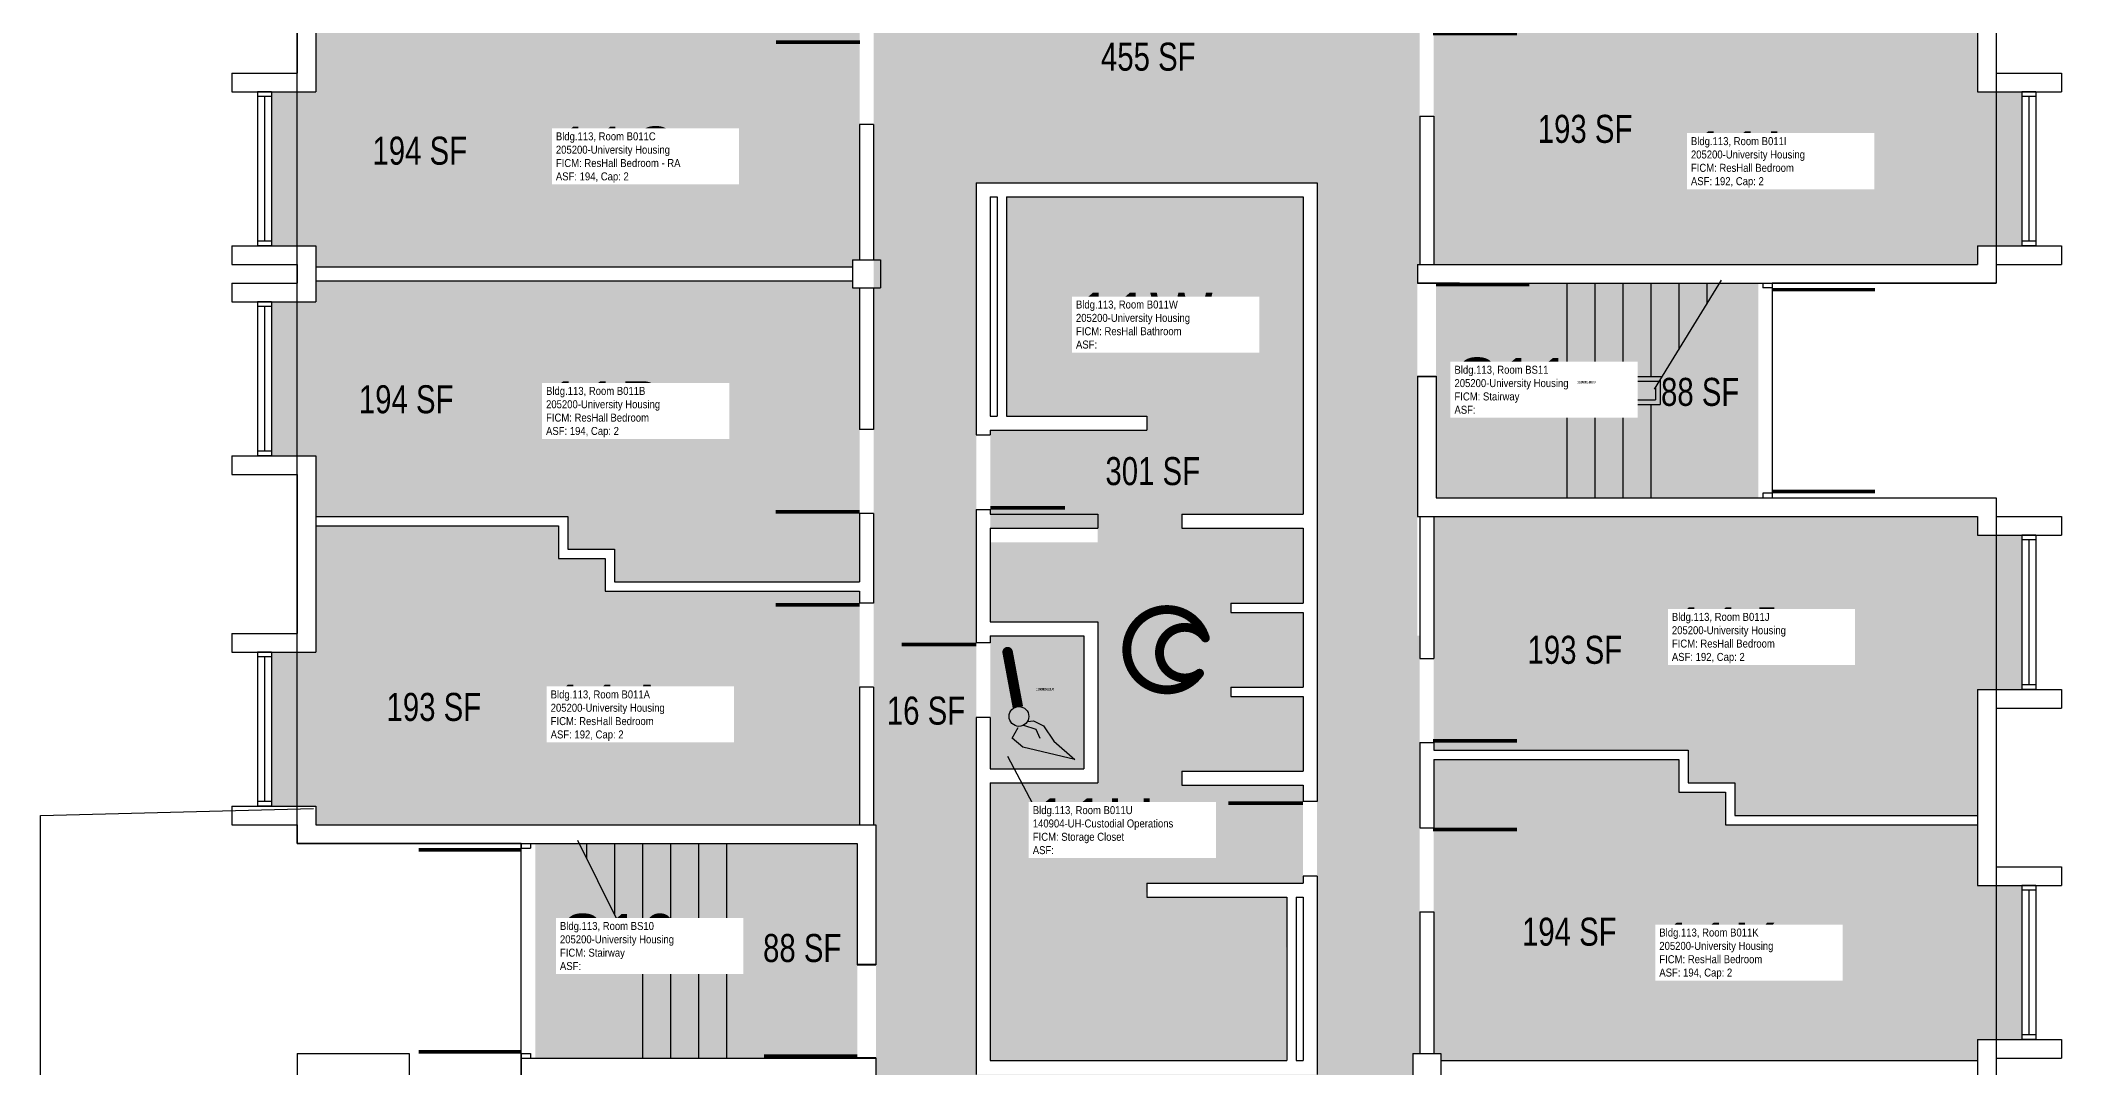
# Model space of a CAD drawing. Header units: inches. Extents: x -168 to 3268, y -1228 to 4836.
# Drawn here: x 1110 to 1976, y 3940 to 4380 of the extents above; entities that cross this region are included whole.
import ezdxf
from ezdxf.enums import TextEntityAlignment as Align

# ---------------------------------------------------------------- set-up
doc = ezdxf.new("R2010")
doc.units = ezdxf.units.IN
doc.header["$LTSCALE"] = 100
doc.header["$MEASUREMENT"] = 0
doc.layers.get('0').update_dxf_attribs({"linetype": 'CONTINUOUS'})
for name, color, linetype in [('A-DOOR', 2, 'CONTINUOUS'), ('A-FLOR', 3, 'CONTINUOUS'), ('A-GLAZ', 1, 'CONTINUOUS'), ('A-IDEN-ICON', 4, 'CONTINUOUS'), ('A-IDEN-RNUM', 7, 'CONTINUOUS'), ('A-IDEN-SNUM', 4, 'CONTINUOUS'), ('A-IDEN-VNUM', 4, 'CONTINUOUS'), ('A-SITE', 3, 'CONTINUOUS'), ('A-WALL', 5, 'CONTINUOUS'), ('AREA-TEXT', 3, 'CONTINUOUS'), ('Rooms-Category-Color', 7, 'CONTINUOUS'), ('Rooms-College-Color', 7, 'CONTINUOUS'), ('Rooms-Department-Color', 7, 'CONTINUOUS'), ('Rooms-Division-Color', 7, 'CONTINUOUS'), ('Rooms-Information', 7, 'CONTINUOUS')]:
    doc.layers.add(name, color=color, linetype=linetype)
doc.styles.add('CP_AREA', font='arial.ttf', dxfattribs={"height": 15})
doc.styles.add('CP_ROOMSNUMBER', font='arial.ttf', dxfattribs={"height": 1})
doc.styles.add('CP_ROOMVNUMBER', font='arial.ttf', dxfattribs={"width": 0.85, "height": 0.075})

# ---------------------------------------------------------------- blocks, each defined once
blk = doc.blocks.new('CPCUST')
for p, q in [((0.0171, -0.0639), (0.02, -0.0466)), ((0.0262, -0.0408), (0.0446, -0.0406)), ((0.0297, -0.0341), (0.0376, -0.0302)), ((0.0376, -0.0302), (0.0533, -0.0324)), ((0.0446, -0.0406), (0.0543, -0.0505)), ((0.0533, -0.0324), (0.0745, -0.0479)), ((0.0745, -0.0479), (0.1117, -0.0625)), ((0.0358, -0.0705), (0.0171, -0.0639)), ((0.1117, -0.0625), (0.0358, -0.0705))]:
    blk.add_line(p, q)
at = {"const_width": 0.015}
blk.add_lwpolyline([(-0.03, 0.05), (0.01, -0.0193)], dxfattribs=at)
at = {"const_width": 0.0075}
blk.add_lwpolyline([(-0.0332, 0.0481, 1), (-0.0268, 0.0519, 1)], format="xyb", close=True, dxfattribs=at)
blk.add_circle((0.0158, -0.0313), 0.0141)
blk = doc.blocks.new('CPBATH')
at = {"const_width": 0.0127}
for points in [[(0.0571, 0.0168, 0.861492), (-0.0551, 0, 1)], [(0.0571, 0.0168, 0.729002), (-0.0084, -0.0042, 1)], [(-0.0551, 0, 0.726902), (0.0487, -0.0337, 1)], [(-0.0084, -0.0042, 0.609468), (0.0487, -0.0337, 1)]]:
    blk.add_lwpolyline(points, format="xyb", dxfattribs=at)
at = {"const_width": 0.00637}
for points in [[(0.0544, 0.0152, 1), (0.0599, 0.0184, 1)], [(0.0459, -0.0353, 1), (0.0515, -0.0321, 1)]]:
    blk.add_lwpolyline(points, format="xyb", close=True, dxfattribs=at)

msp = doc.modelspace()

# ---------------------------------------------------------------- hatches: boundary and pattern name
at = {"layer": 'Rooms-Category-Color', "true_color": 0x728ef3}
for points in [[(1467, 4514), (1470, 4514), (1470, 4517), (1578, 4517), (1578, 4514), (1590, 4514), (1590, 4517), (1647, 4517), (1647, 4561), (1686.24, 4561), (1701, 4561), (1701, 4526), (1698, 4526), (1698, 4514), (1701, 4514), (1701, 4284), (1700, 4284), (1700, 4276), (1700, 4125), (1657, 4125), (1657, 4319), (1511, 4319), (1511, 4125), (1467, 4125)], [(1332, 4412), (1332, 4398), (1352, 4398), (1352, 4384), (1461, 4384), (1461, 4379.98), (1461, 4343.98), (1461, 4286), (1458, 4286), (1458, 4283), (1228, 4283), (1228, 4292), (1209, 4292), (1209, 4358), (1228, 4358), (1228, 4412)], [(1940, 4358), (1940, 4384), (1832, 4384), (1832, 4398), (1812, 4398), (1812, 4412), (1707, 4412), (1707, 4383.61), (1707, 4412), (1707, 4383.61), (1707, 4347.61), (1707, 4284), (1940, 4284), (1940, 4292), (1959, 4292), (1959, 4358)], [(1516.65, 3943), (1643.65, 3943), (1516.65, 3943), (1516.97, 4053.38), (1516.99, 4059.38), (1517, 4062), (1563, 4062), (1563, 4101), (1563, 4131), (1517, 4131), (1517, 4133), (1517, 4139), (1517, 4165), (1563, 4165), (1563, 4171), (1517, 4171), (1517, 4173.95), (1517, 4177), (1517, 4209.95), (1517, 4213), (1584, 4213), (1584, 4219), (1524, 4219), (1524, 4249), (1524, 4251), (1524, 4281), (1524, 4283), (1524, 4313), (1651, 4313), (1651, 4177), (1599, 4177), (1599, 4171), (1651, 4171), (1651, 4139), (1620, 4139), (1620, 4135), (1651, 4135), (1651, 4133), (1651, 4103), (1620, 4103), (1620, 4099), (1651, 4099), (1651, 4095), (1651, 4067), (1599, 4067), (1599, 4061), (1651, 4061), (1651, 4058), (1651, 4055), (1651, 4053), (1651, 4022), (1651, 4019), (1584, 4019), (1583.91, 4017.37), (1583.65, 4013), (1644, 4013), (1643.98, 4011.38), (1643.65, 3981.38), (1643.65, 3979.38), (1643.65, 3949.38), (1643.65, 3947.38), (1643.65, 3943)], [(1228, 4202), (1228, 4176), (1336, 4176), (1336, 4162), (1356, 4162), (1356, 4148), (1461, 4148), (1461, 4177.32), (1461, 4213.32), (1461, 4274), (1458, 4274), (1458, 4277), (1228, 4277), (1228, 4268), (1209, 4268), (1209, 4202), (1228, 4202), (1209, 4202)], [(1940, 4102), (1959, 4102), (1959, 4168), (1940, 4168), (1940, 4176), (1707, 4176), (1707, 4115.18), (1707, 4079.18), (1707, 4076), (1816, 4076), (1816, 4062), (1836, 4062), (1836, 4048), (1940, 4048)], [(1209, 4118), (1228, 4118), (1228, 4172), (1332, 4172), (1332, 4158), (1352, 4158), (1352, 4144), (1461, 4144), (1461, 4139), (1461, 4103), (1461, 4044), (1228, 4044), (1228, 4052), (1209, 4052)], [(1467, 4125), (1511, 4125), (1511, 3937), (1657, 3937), (1657, 4125), (1701, 4125), (1701, 3946), (1698, 3946), (1698, 3934), (1701, 3934), (1701, 3706), (1697.97, 3706), (1697.97, 3704), (1407, 3704), (1407, 3936), (1468, 3936), (1468, 4044), (1467, 4044)], [(1517, 4068), (1517, 4090), (1517, 4095), (1517, 4101), (1517, 4122), (1517, 4125), (1557, 4125), (1557, 4095), (1557, 4068)], [(1959, 4018), (1959, 3952), (1940, 3952), (1940, 3943), (1710, 3943), (1710, 3946), (1707, 3946), (1707, 4006.74), (1707, 4042.74), (1707, 4072), (1812, 4072), (1812, 4058), (1832, 4058), (1832, 4044), (1940, 4044), (1940, 4018)]]:
    msp.add_hatch(color=171, dxfattribs=at).paths.add_polyline_path(points)
at = {"layer": 'Rooms-Category-Color', "true_color": 0xadadad}
for points in [[(1708, 4184), (1846, 4184), (1846, 4276), (1708, 4276), (1708, 4236)], [(1460, 3984), (1460, 3944), (1322, 3944), (1322, 4036), (1460, 4036)]]:
    msp.add_hatch(color=253, dxfattribs=at).paths.add_polyline_path(points)
at = {"layer": 'Rooms-College-Color', "true_color": 0xadadad}
for points in [[(1467, 4514), (1470, 4514), (1470, 4517), (1578, 4517), (1578, 4514), (1590, 4514), (1590, 4517), (1647, 4517), (1647, 4561), (1686.24, 4561), (1701, 4561), (1701, 4526), (1698, 4526), (1698, 4514), (1701, 4514), (1701, 4284), (1700, 4284), (1700, 4276), (1700, 4125), (1657, 4125), (1657, 4319), (1511, 4319), (1511, 4125), (1467, 4125)], [(1332, 4412), (1332, 4398), (1352, 4398), (1352, 4384), (1461, 4384), (1461, 4379.98), (1461, 4343.98), (1461, 4286), (1458, 4286), (1458, 4283), (1228, 4283), (1228, 4292), (1209, 4292), (1209, 4358), (1228, 4358), (1228, 4412)], [(1940, 4358), (1940, 4384), (1832, 4384), (1832, 4398), (1812, 4398), (1812, 4412), (1707, 4412), (1707, 4383.61), (1707, 4412), (1707, 4383.61), (1707, 4347.61), (1707, 4284), (1940, 4284), (1940, 4292), (1959, 4292), (1959, 4358)], [(1516.65, 3943), (1643.65, 3943), (1516.65, 3943), (1516.97, 4053.38), (1516.99, 4059.38), (1517, 4062), (1563, 4062), (1563, 4101), (1563, 4131), (1517, 4131), (1517, 4133), (1517, 4139), (1517, 4165), (1563, 4165), (1563, 4171), (1517, 4171), (1517, 4173.95), (1517, 4177), (1517, 4209.95), (1517, 4213), (1584, 4213), (1584, 4219), (1524, 4219), (1524, 4249), (1524, 4251), (1524, 4281), (1524, 4283), (1524, 4313), (1651, 4313), (1651, 4177), (1599, 4177), (1599, 4171), (1651, 4171), (1651, 4139), (1620, 4139), (1620, 4135), (1651, 4135), (1651, 4133), (1651, 4103), (1620, 4103), (1620, 4099), (1651, 4099), (1651, 4095), (1651, 4067), (1599, 4067), (1599, 4061), (1651, 4061), (1651, 4058), (1651, 4055), (1651, 4053), (1651, 4022), (1651, 4019), (1584, 4019), (1583.91, 4017.37), (1583.65, 4013), (1644, 4013), (1643.98, 4011.38), (1643.65, 3981.38), (1643.65, 3979.38), (1643.65, 3949.38), (1643.65, 3947.38), (1643.65, 3943)], [(1228, 4202), (1228, 4176), (1336, 4176), (1336, 4162), (1356, 4162), (1356, 4148), (1461, 4148), (1461, 4177.32), (1461, 4213.32), (1461, 4274), (1458, 4274), (1458, 4277), (1228, 4277), (1228, 4268), (1209, 4268), (1209, 4202), (1228, 4202), (1209, 4202)], [(1708, 4184), (1846, 4184), (1846, 4276), (1708, 4276), (1708, 4236)], [(1940, 4102), (1959, 4102), (1959, 4168), (1940, 4168), (1940, 4176), (1707, 4176), (1707, 4115.18), (1707, 4079.18), (1707, 4076), (1816, 4076), (1816, 4062), (1836, 4062), (1836, 4048), (1940, 4048)], [(1209, 4118), (1228, 4118), (1228, 4172), (1332, 4172), (1332, 4158), (1352, 4158), (1352, 4144), (1461, 4144), (1461, 4139), (1461, 4103), (1461, 4044), (1228, 4044), (1228, 4052), (1209, 4052)], [(1467, 4125), (1511, 4125), (1511, 3937), (1657, 3937), (1657, 4125), (1701, 4125), (1701, 3946), (1698, 3946), (1698, 3934), (1701, 3934), (1701, 3706), (1697.97, 3706), (1697.97, 3704), (1407, 3704), (1407, 3936), (1468, 3936), (1468, 4044), (1467, 4044)], [(1517, 4068), (1517, 4090), (1517, 4095), (1517, 4101), (1517, 4122), (1517, 4125), (1557, 4125), (1557, 4095), (1557, 4068)], [(1959, 4018), (1959, 3952), (1940, 3952), (1940, 3943), (1710, 3943), (1710, 3946), (1707, 3946), (1707, 4006.74), (1707, 4042.74), (1707, 4072), (1812, 4072), (1812, 4058), (1832, 4058), (1832, 4044), (1940, 4044), (1940, 4018)], [(1460, 3984), (1460, 3944), (1322, 3944), (1322, 4036), (1460, 4036)]]:
    msp.add_hatch(color=253, dxfattribs=at).paths.add_polyline_path(points)
at = {"layer": 'Rooms-Department-Color', "true_color": 0x604aed}
for points in [[(1467, 4514), (1470, 4514), (1470, 4517), (1578, 4517), (1578, 4514), (1590, 4514), (1590, 4517), (1647, 4517), (1647, 4561), (1686.24, 4561), (1701, 4561), (1701, 4526), (1698, 4526), (1698, 4514), (1701, 4514), (1701, 4284), (1700, 4284), (1700, 4276), (1700, 4125), (1657, 4125), (1657, 4319), (1511, 4319), (1511, 4125), (1467, 4125)], [(1332, 4412), (1332, 4398), (1352, 4398), (1352, 4384), (1461, 4384), (1461, 4379.98), (1461, 4343.98), (1461, 4286), (1458, 4286), (1458, 4283), (1228, 4283), (1228, 4292), (1209, 4292), (1209, 4358), (1228, 4358), (1228, 4412)], [(1940, 4358), (1940, 4384), (1832, 4384), (1832, 4398), (1812, 4398), (1812, 4412), (1707, 4412), (1707, 4383.61), (1707, 4412), (1707, 4383.61), (1707, 4347.61), (1707, 4284), (1940, 4284), (1940, 4292), (1959, 4292), (1959, 4358)], [(1516.65, 3943), (1643.65, 3943), (1516.65, 3943), (1516.97, 4053.38), (1516.99, 4059.38), (1517, 4062), (1563, 4062), (1563, 4101), (1563, 4131), (1517, 4131), (1517, 4133), (1517, 4139), (1517, 4165), (1563, 4165), (1563, 4171), (1517, 4171), (1517, 4173.95), (1517, 4177), (1517, 4209.95), (1517, 4213), (1584, 4213), (1584, 4219), (1524, 4219), (1524, 4249), (1524, 4251), (1524, 4281), (1524, 4283), (1524, 4313), (1651, 4313), (1651, 4177), (1599, 4177), (1599, 4171), (1651, 4171), (1651, 4139), (1620, 4139), (1620, 4135), (1651, 4135), (1651, 4133), (1651, 4103), (1620, 4103), (1620, 4099), (1651, 4099), (1651, 4095), (1651, 4067), (1599, 4067), (1599, 4061), (1651, 4061), (1651, 4058), (1651, 4055), (1651, 4053), (1651, 4022), (1651, 4019), (1584, 4019), (1583.91, 4017.37), (1583.65, 4013), (1644, 4013), (1643.98, 4011.38), (1643.65, 3981.38), (1643.65, 3979.38), (1643.65, 3949.38), (1643.65, 3947.38), (1643.65, 3943)], [(1228, 4202), (1228, 4176), (1336, 4176), (1336, 4162), (1356, 4162), (1356, 4148), (1461, 4148), (1461, 4177.32), (1461, 4213.32), (1461, 4274), (1458, 4274), (1458, 4277), (1228, 4277), (1228, 4268), (1209, 4268), (1209, 4202), (1228, 4202), (1209, 4202)], [(1940, 4102), (1959, 4102), (1959, 4168), (1940, 4168), (1940, 4176), (1707, 4176), (1707, 4115.18), (1707, 4079.18), (1707, 4076), (1816, 4076), (1816, 4062), (1836, 4062), (1836, 4048), (1940, 4048)], [(1209, 4118), (1228, 4118), (1228, 4172), (1332, 4172), (1332, 4158), (1352, 4158), (1352, 4144), (1461, 4144), (1461, 4139), (1461, 4103), (1461, 4044), (1228, 4044), (1228, 4052), (1209, 4052)], [(1467, 4125), (1511, 4125), (1511, 3937), (1657, 3937), (1657, 4125), (1701, 4125), (1701, 3946), (1698, 3946), (1698, 3934), (1701, 3934), (1701, 3706), (1697.97, 3706), (1697.97, 3704), (1407, 3704), (1407, 3936), (1468, 3936), (1468, 4044), (1467, 4044)], [(1517, 4068), (1517, 4090), (1517, 4095), (1517, 4101), (1517, 4122), (1517, 4125), (1557, 4125), (1557, 4095), (1557, 4068)], [(1959, 4018), (1959, 3952), (1940, 3952), (1940, 3943), (1710, 3943), (1710, 3946), (1707, 3946), (1707, 4006.74), (1707, 4042.74), (1707, 4072), (1812, 4072), (1812, 4058), (1832, 4058), (1832, 4044), (1940, 4044), (1940, 4018)]]:
    msp.add_hatch(color=173, dxfattribs=at).paths.add_polyline_path(points)
at = {"layer": 'Rooms-Department-Color', "true_color": 0xacacac}
for points in [[(1708, 4184), (1846, 4184), (1846, 4276), (1708, 4276), (1708, 4236)], [(1460, 3984), (1460, 3944), (1322, 3944), (1322, 4036), (1460, 4036)]]:
    msp.add_hatch(color=253, dxfattribs=at).paths.add_polyline_path(points)
at = {"layer": 'Rooms-Division-Color', "true_color": 0x604aed}
for points in [[(1467, 4514), (1470, 4514), (1470, 4517), (1578, 4517), (1578, 4514), (1590, 4514), (1590, 4517), (1647, 4517), (1647, 4561), (1686.24, 4561), (1701, 4561), (1701, 4526), (1698, 4526), (1698, 4514), (1701, 4514), (1701, 4284), (1700, 4284), (1700, 4276), (1700, 4125), (1657, 4125), (1657, 4319), (1511, 4319), (1511, 4125), (1467, 4125)], [(1332, 4412), (1332, 4398), (1352, 4398), (1352, 4384), (1461, 4384), (1461, 4379.98), (1461, 4343.98), (1461, 4286), (1458, 4286), (1458, 4283), (1228, 4283), (1228, 4292), (1209, 4292), (1209, 4358), (1228, 4358), (1228, 4412)], [(1940, 4358), (1940, 4384), (1832, 4384), (1832, 4398), (1812, 4398), (1812, 4412), (1707, 4412), (1707, 4383.61), (1707, 4412), (1707, 4383.61), (1707, 4347.61), (1707, 4284), (1940, 4284), (1940, 4292), (1959, 4292), (1959, 4358)], [(1516.65, 3943), (1643.65, 3943), (1516.65, 3943), (1516.97, 4053.38), (1516.99, 4059.38), (1517, 4062), (1563, 4062), (1563, 4101), (1563, 4131), (1517, 4131), (1517, 4133), (1517, 4139), (1517, 4165), (1563, 4165), (1563, 4171), (1517, 4171), (1517, 4173.95), (1517, 4177), (1517, 4209.95), (1517, 4213), (1584, 4213), (1584, 4219), (1524, 4219), (1524, 4249), (1524, 4251), (1524, 4281), (1524, 4283), (1524, 4313), (1651, 4313), (1651, 4177), (1599, 4177), (1599, 4171), (1651, 4171), (1651, 4139), (1620, 4139), (1620, 4135), (1651, 4135), (1651, 4133), (1651, 4103), (1620, 4103), (1620, 4099), (1651, 4099), (1651, 4095), (1651, 4067), (1599, 4067), (1599, 4061), (1651, 4061), (1651, 4058), (1651, 4055), (1651, 4053), (1651, 4022), (1651, 4019), (1584, 4019), (1583.91, 4017.37), (1583.65, 4013), (1644, 4013), (1643.98, 4011.38), (1643.65, 3981.38), (1643.65, 3979.38), (1643.65, 3949.38), (1643.65, 3947.38), (1643.65, 3943)], [(1228, 4202), (1228, 4176), (1336, 4176), (1336, 4162), (1356, 4162), (1356, 4148), (1461, 4148), (1461, 4177.32), (1461, 4213.32), (1461, 4274), (1458, 4274), (1458, 4277), (1228, 4277), (1228, 4268), (1209, 4268), (1209, 4202), (1228, 4202), (1209, 4202)], [(1940, 4102), (1959, 4102), (1959, 4168), (1940, 4168), (1940, 4176), (1707, 4176), (1707, 4115.18), (1707, 4079.18), (1707, 4076), (1816, 4076), (1816, 4062), (1836, 4062), (1836, 4048), (1940, 4048)], [(1209, 4118), (1228, 4118), (1228, 4172), (1332, 4172), (1332, 4158), (1352, 4158), (1352, 4144), (1461, 4144), (1461, 4139), (1461, 4103), (1461, 4044), (1228, 4044), (1228, 4052), (1209, 4052)], [(1467, 4125), (1511, 4125), (1511, 3937), (1657, 3937), (1657, 4125), (1701, 4125), (1701, 3946), (1698, 3946), (1698, 3934), (1701, 3934), (1701, 3706), (1697.97, 3706), (1697.97, 3704), (1407, 3704), (1407, 3936), (1468, 3936), (1468, 4044), (1467, 4044)], [(1517, 4068), (1517, 4090), (1517, 4095), (1517, 4101), (1517, 4122), (1517, 4125), (1557, 4125), (1557, 4095), (1557, 4068)], [(1959, 4018), (1959, 3952), (1940, 3952), (1940, 3943), (1710, 3943), (1710, 3946), (1707, 3946), (1707, 4006.74), (1707, 4042.74), (1707, 4072), (1812, 4072), (1812, 4058), (1832, 4058), (1832, 4044), (1940, 4044), (1940, 4018)]]:
    msp.add_hatch(color=173, dxfattribs=at).paths.add_polyline_path(points)
at = {"layer": 'Rooms-Division-Color', "true_color": 0xadadad}
for points in [[(1708, 4184), (1846, 4184), (1846, 4276), (1708, 4276), (1708, 4236)], [(1460, 3984), (1460, 3944), (1322, 3944), (1322, 4036), (1460, 4036)]]:
    msp.add_hatch(color=253, dxfattribs=at).paths.add_polyline_path(points)

# ---------------------------------------------------------------- linework, layer by layer
at = {"layer": 'A-DOOR'}
for points in [[(1706.7, 4382.86, 1.5, 1.5, 0), (1742.7, 4382.86, 0, 0, 0), (1742.7, 4382.11, 0, 0, -0.414214), (1705.2, 4347.61, 0, 0, -0.414214)], [(1461.21, 4379.23, 1.5, 1.5, 0), (1425.21, 4379.23, 0, 0, 0), (1425.21, 4378.48, 0, 0, 0.414214), (1462.71, 4343.98, 0, 0, 0.414214)], [(1707.99, 4275.37, 1.5, 1.5, 0), (1747.99, 4275.37, 0, 0, 0), (1747.99, 4274.62, 0, 0, -0.414214), (1706.49, 4236.12, 0, 0, -0.414214)], [(1852, 4273.25, 1.5, 1.5, 0), (1896, 4273.25, 0, 0, 0), (1896, 4274, 0, 0, -0.414214), (1852, 4230, 0, 0, -0.414214)], [(1852, 4186.75, 1.5, 1.5, 0), (1896, 4186.75, 0, 0, 0), (1896, 4186, 0, 0, 0.414214), (1852, 4230, 0, 0, 0.414214)], [(1461.02, 4178.07, 1.5, 1.5, 0), (1425.02, 4178.07, 0, 0, 0), (1425.02, 4178.82, 0, 0, -0.414214), (1462.52, 4213.32, 0, 0, -0.414214)], [(1517, 4179.75, 1.5, 1.5, 0), (1549, 4179.75, 0, 0, 0), (1549, 4179, 0, 0, 0.414214), (1517, 4211, 0, 0, 0.414214)], [(1460.98, 4138.25, 1.5, 1.5, 0), (1424.98, 4138.25, 0, 0, 0), (1424.98, 4137.5, 0, 0, 0.414214), (1462.48, 4103, 0, 0, 0.414214)], [(1511, 4121.25, 1.5, 1.5, 0), (1479, 4121.25, 0, 0, 0), (1479, 4122, 0, 0, 0.414214), (1511, 4090, 0, 0, 0.414214)], [(1706.72, 4079.93, 1.5, 1.5, 0), (1742.72, 4079.93, 0, 0, 0), (1742.72, 4080.68, 0, 0, 0.414214), (1705.22, 4115.18, 0, 0, 0.414214)], [(1651, 4053.25, 1.5, 1.5, 0), (1619, 4053.25, 0, 0, 0), (1619, 4054, 0, 0, 0.414214), (1651, 4022, 0, 0, 0.414214)], [(1706.72, 4041.99, 1.5, 1.5, 0), (1742.72, 4041.99, 0, 0, 0), (1742.72, 4041.24, 0, 0, -0.414214), (1705.22, 4006.74, 0, 0, -0.414214)], [(1316, 4033.25, 1.5, 1.5, 0), (1272, 4033.25, 0, 0, 0), (1272, 4034, 0, 0, 0.414214), (1316, 3990, 0, 0, 0.414214)], [(1316, 3946.75, 1.5, 1.5, 0), (1272, 3946.75, 0, 0, 0), (1272, 3946, 0, 0, -0.414214), (1316, 3990, 0, 0, -0.414214)], [(1460.06, 3944.87, 1.5, 1.5, 0), (1420.06, 3944.87, 0, 0, 0), (1420.06, 3944.12, 0, 0, -0.414214), (1460.06, 3984.12, 0, 0, -0.414214)]]:
    msp.add_lwpolyline(points, format="xyseb", dxfattribs=at)
at = {"layer": 'A-FLOR'}
for p, q in [((1764, 4276), (1764, 4236)), ((1776, 4276), (1776, 4236)), ((1788, 4276), (1788, 4236)), ((1800, 4276), (1800, 4236)), ((1801.58, 4230.53), (1830.32, 4277.28)), ((1812, 4276), (1812, 4247.48)), ((1824, 4276), (1824, 4267)), ((1764, 4224), (1764, 4184)), ((1776, 4224), (1776, 4184)), ((1788, 4224), (1788, 4184)), ((1800, 4224), (1800, 4184)), ((1340.09, 4037.34), (1366, 3985.23)), ((1344, 4036), (1344, 4029.48)), ((1356, 4036), (1356, 4005.35)), ((1368, 4036), (1368, 3998)), ((1380, 4036), (1380, 3998)), ((1392, 4036), (1392, 3998)), ((1404, 4036), (1404, 3998)), ((1368, 3982), (1368, 3944)), ((1380, 3982), (1380, 3944)), ((1392, 3982), (1392, 3944)), ((1404, 3982), (1404, 3944))]:
    msp.add_line(p, q, dxfattribs=at)
at = {"layer": 'A-GLAZ'}
for p, q in [((1203, 4356), (1203, 4294)), ((1206, 4356), (1206, 4294)), ((1209, 4356), (1209, 4294)), ((1959, 4356), (1959, 4294)), ((1962, 4356), (1962, 4294)), ((1965, 4356), (1965, 4294)), ((1203, 4266), (1203, 4204)), ((1206, 4266), (1206, 4204)), ((1209, 4266), (1209, 4204)), ((1959, 4166), (1959, 4104)), ((1962, 4166), (1962, 4104)), ((1965, 4166), (1965, 4104)), ((1203, 4116), (1203, 4054)), ((1206, 4116), (1206, 4054)), ((1209, 4116), (1209, 4054)), ((1959, 4016), (1959, 3954)), ((1962, 4016), (1962, 3954)), ((1965, 4016), (1965, 3954))]:
    msp.add_line(p, q, dxfattribs=at)
at = {"layer": 'A-IDEN-VNUM'}
msp.add_lwpolyline([(1539.18, 4045.41), (1524.54, 4073.25)], dxfattribs=at)
at = {"layer": 'A-SITE'}
for p, q in [((1110, 4048), (1227, 4051)), ((1110, 3593), (1110, 4048)), ((1220, 3946), (1268, 3946)), ((1220, 3946), (1220, 3934)), ((1268, 3946), (1268, 3934))]:
    msp.add_line(p, q, dxfattribs=at)
msp.add_lwpolyline([(1852, 4184), (1948, 4184), (1948, 3696), (1828, 3696), (1828, 3576), (1588, 3576), (1588, 3456), (1340, 3456), (1340, 3704), (1405, 3704), (1405, 3936), (1316, 3936), (1316, 4036), (1220, 4036), (1220, 4524), (1340, 4524), (1340, 4644), (1580, 4644), (1580, 4808), (1828, 4808), (1828, 4524), (1948, 4524), (1948, 4276), (1852, 4276)], close=True, dxfattribs=at)
at = {"layer": 'A-WALL'}
for p, q in [((1220, 4434), (1220, 4366)), ((1228, 4442), (1228, 4358)), ((1940, 4442), (1940, 4358)), ((1948, 4434), (1948, 4366)), ((1192, 4366), (1192, 4358)), ((1192, 4366), (1220, 4366)), ((1948, 4366), (1976, 4366)), ((1976, 4366), (1976, 4358)), ((1192, 4358), (1228, 4358)), ((1203, 4358), (1203, 4356)), ((1209, 4358), (1203, 4358)), ((1209, 4356), (1203, 4356)), ((1209, 4358), (1209, 4356)), ((1940, 4358), (1976, 4358)), ((1959, 4358), (1959, 4356)), ((1965, 4358), (1959, 4358)), ((1965, 4356), (1959, 4356)), ((1965, 4358), (1965, 4356)), ((1701, 4347.61), (1707, 4347.61)), ((1701, 4347.61), (1701, 4284)), ((1707, 4347.61), (1707, 4284)), ((1467, 4343.98), (1461, 4343.98)), ((1461, 4343.98), (1461, 4286)), ((1467, 4343.98), (1467, 4286)), ((1511, 4319), (1657, 4319)), ((1511, 4319), (1511, 4211)), ((1517, 4313), (1517, 4219)), ((1517, 4313), (1520, 4313)), ((1520, 4313), (1520, 4219)), ((1524, 4313), (1651, 4313)), ((1524, 4313), (1524, 4219)), ((1651, 4313), (1651, 4177)), ((1657, 4319), (1657, 4054)), ((1192, 4292), (1192, 4284)), ((1192, 4292), (1228, 4292)), ((1203, 4294), (1203, 4292)), ((1209, 4294), (1203, 4294)), ((1209, 4292), (1203, 4292)), ((1209, 4294), (1209, 4292)), ((1228, 4292), (1228, 4268)), ((1940, 4292), (1940, 4284)), ((1940, 4292), (1976, 4292)), ((1959, 4294), (1959, 4292)), ((1965, 4294), (1959, 4294)), ((1965, 4292), (1959, 4292)), ((1965, 4294), (1965, 4292)), ((1976, 4292), (1976, 4284)), ((1192, 4284), (1220, 4284)), ((1192, 4284), (1220, 4284)), ((1220, 4284), (1220, 4276)), ((1228, 4283), (1458, 4283)), ((1458, 4286), (1470, 4286)), ((1458, 4286), (1458, 4274)), ((1470, 4286), (1470, 4274)), ((1700, 4284), (1940, 4284)), ((1700, 4284), (1700, 4276)), ((1948, 4284), (1948, 4276)), ((1948, 4284), (1976, 4284)), ((1192, 4276), (1192, 4268)), ((1192, 4276), (1220, 4276)), ((1192, 4276), (1220, 4276)), ((1228, 4277), (1458, 4277)), ((1458, 4274), (1470, 4274)), ((1461, 4274), (1461, 4213.32)), ((1467, 4274), (1467, 4213.32)), ((1700, 4276.12), (1717.99, 4276.12)), ((1700, 4276), (1948, 4276)), ((1848, 4276), (1848, 4274)), ((1852, 4274), (1848, 4274)), ((1852, 4276), (1852, 4274)), ((1192, 4268), (1228, 4268)), ((1203, 4268), (1203, 4266)), ((1209, 4268), (1203, 4268)), ((1209, 4266), (1203, 4266)), ((1209, 4268), (1209, 4266)), ((1700, 4236.12), (1708, 4236.12)), ((1700, 4236.12), (1700, 4176)), ((1700, 4236), (1708, 4236)), ((1708, 4236.12), (1708, 4184)), ((1760, 4236), (1760, 4224)), ((1760, 4236), (1804.95, 4236)), ((1762, 4234), (1803.72, 4234)), ((1762, 4234), (1762, 4226)), ((1802, 4231.21), (1802, 4226)), ((1804, 4234.46), (1804, 4224)), ((1517, 4219), (1520, 4219)), ((1524, 4219), (1584, 4219)), ((1584, 4219), (1584, 4213)), ((1760, 4224), (1804, 4224)), ((1762, 4226), (1802, 4226)), ((1467, 4213.32), (1461, 4213.32)), ((1511, 4211), (1517, 4211)), ((1517, 4213), (1584, 4213)), ((1517, 4213), (1517, 4211)), ((1192, 4202), (1192, 4194)), ((1192, 4202), (1228, 4202)), ((1192, 4202), (1228, 4202)), ((1203, 4204), (1203, 4202)), ((1209, 4204), (1203, 4204)), ((1209, 4202), (1203, 4202)), ((1209, 4204), (1209, 4202)), ((1228, 4202), (1228, 4118)), ((1192, 4194), (1220, 4194)), ((1220, 4194), (1220, 4126)), ((1708, 4184), (1948, 4184)), ((1848, 4186), (1848, 4184)), ((1852, 4186), (1848, 4186)), ((1852, 4186), (1852, 4184)), ((1948, 4184), (1948, 4176)), ((1228, 4176), (1336, 4176)), ((1336, 4176), (1336, 4162)), ((1461, 4177.32), (1461, 4148)), ((1467, 4177.32), (1461, 4177.32)), ((1467, 4177.32), (1467, 4139)), ((1511, 4179), (1517, 4179)), ((1511, 4179), (1511, 4177)), ((1511, 4177), (1511, 4122)), ((1517, 4179), (1517, 4177)), ((1517, 4177), (1563, 4177)), ((1563, 4177), (1563, 4171)), ((1599, 4177), (1651, 4177)), ((1599, 4177), (1599, 4171)), ((1700, 4176), (1940, 4176)), ((1701, 4176), (1701, 4115.18)), ((1707, 4176), (1707, 4115.18)), ((1940, 4176), (1940, 4168)), ((1948, 4176), (1976, 4176)), ((1976, 4176), (1976, 4168)), ((1228, 4172), (1332, 4172)), ((1332, 4172), (1332, 4158)), ((1517, 4171), (1563, 4171)), ((1517, 4171), (1517, 4131)), ((1599, 4171), (1651, 4171)), ((1651, 4171), (1651, 4139)), ((1940, 4168), (1976, 4168)), ((1959, 4168), (1959, 4166)), ((1965, 4168), (1959, 4168)), ((1965, 4166), (1959, 4166)), ((1965, 4168), (1965, 4166)), ((1332, 4158), (1352, 4158)), ((1336, 4162), (1356, 4162)), ((1352, 4158), (1352, 4144)), ((1356, 4162), (1356, 4148)), ((1352, 4144), (1461, 4144)), ((1356, 4148), (1461, 4148)), ((1461, 4144), (1461, 4139)), ((1467, 4139), (1461, 4139)), ((1517, 4131), (1563, 4131)), ((1563, 4131), (1563, 4062)), ((1620, 4139), (1651, 4139)), ((1620, 4139), (1620, 4135)), ((1620, 4135), (1651, 4135)), ((1651, 4135), (1651, 4103)), ((1192, 4126), (1192, 4118)), ((1192, 4126), (1220, 4126)), ((1517, 4125), (1517, 4122)), ((1517, 4125), (1557, 4125)), ((1557, 4125), (1557, 4068)), ((1192, 4118), (1228, 4118)), ((1203, 4118), (1203, 4116)), ((1209, 4118), (1203, 4118)), ((1209, 4116), (1203, 4116)), ((1209, 4118), (1209, 4116)), ((1517, 4122), (1511, 4122)), ((1701, 4115.18), (1707, 4115.18)), ((1461, 4103), (1461, 4044)), ((1467, 4103), (1461, 4103)), ((1467, 4103), (1467, 4044)), ((1620, 4103), (1651, 4103)), ((1620, 4103), (1620, 4099)), ((1620, 4099), (1651, 4099)), ((1651, 4099), (1651, 4067)), ((1940, 4102), (1940, 4018)), ((1940, 4102), (1976, 4102)), ((1959, 4104), (1959, 4102)), ((1965, 4104), (1959, 4104)), ((1965, 4102), (1959, 4102)), ((1965, 4104), (1965, 4102)), ((1976, 4102), (1976, 4094)), ((1517, 4090), (1511, 4090)), ((1511, 4090), (1511, 3937)), ((1517, 4090), (1517, 4068)), ((1948, 4094), (1948, 4026)), ((1948, 4094), (1976, 4094)), ((1701, 4079.18), (1707, 4079.18)), ((1701, 4079.18), (1701, 4042.74)), ((1707, 4079.18), (1707, 4076)), ((1707, 4076), (1816, 4076)), ((1707, 4072), (1812, 4072)), ((1707, 4072), (1707, 4042.74)), ((1812, 4072), (1812, 4058)), ((1816, 4076), (1816, 4062)), ((1517, 4068), (1557, 4068)), ((1517, 4062), (1563, 4062)), ((1517, 4062), (1517, 3943)), ((1599, 4067), (1651, 4067)), ((1599, 4067), (1599, 4061)), ((1816, 4062), (1836, 4062)), ((1836, 4062), (1836, 4048)), ((1203, 4054), (1203, 4052)), ((1209, 4054), (1203, 4054)), ((1209, 4054), (1209, 4052)), ((1599, 4061), (1651, 4061)), ((1651, 4061), (1651, 4054)), ((1657, 4054), (1651, 4054)), ((1812, 4058), (1832, 4058)), ((1832, 4058), (1832, 4044)), ((1192, 4052), (1192, 4044)), ((1192, 4052), (1228, 4052)), ((1209, 4052), (1203, 4052)), ((1228, 4052), (1228, 4044)), ((1836, 4048), (1940, 4048)), ((1192, 4044), (1220, 4044)), ((1220, 4044), (1220, 4036)), ((1220, 4036), (1460, 4036)), ((1228, 4044), (1468, 4044)), ((1316, 4036), (1316, 4034)), ((1320, 4036), (1320, 4034)), ((1460, 4036), (1460, 3984)), ((1468, 4044), (1468, 3984)), ((1701, 4042.74), (1707, 4042.74)), ((1832, 4044), (1940, 4044)), ((1316, 4034), (1320, 4034)), ((1584, 4019), (1651, 4019)), ((1584, 4019), (1584, 4013)), ((1657, 4022), (1651, 4022)), ((1651, 4022), (1651, 4019)), ((1657, 4022), (1657, 3937)), ((1948, 4026), (1976, 4026)), ((1976, 4026), (1976, 4018)), ((1584, 4013), (1644, 4013)), ((1644, 4013), (1644, 3943)), ((1648, 4013), (1651, 4013)), ((1648, 4013), (1648, 3943)), ((1651, 4013), (1651, 3943)), ((1940, 4018), (1976, 4018)), ((1959, 4018), (1959, 4016)), ((1965, 4018), (1959, 4018)), ((1965, 4016), (1959, 4016)), ((1965, 4018), (1965, 4016)), ((1701, 4006.74), (1707, 4006.74)), ((1701, 4006.74), (1701, 3946)), ((1707, 4006.74), (1707, 3946)), ((1359.65, 3998), (1408, 3998)), ((1360.65, 3996), (1406, 3996)), ((1406, 3996), (1406, 3984)), ((1408, 3998), (1408, 3982)), ((1364, 3989.26), (1364, 3982)), ((1366, 3985.23), (1366, 3984)), ((1366, 3984), (1406, 3984)), ((1468, 3984.12), (1460, 3984.12)), ((1460, 3984), (1468, 3984)), ((1364, 3982), (1408, 3982)), ((1940, 3952), (1940, 3928)), ((1940, 3952), (1976, 3952)), ((1965, 3954), (1959, 3954)), ((1959, 3954), (1959, 3952)), ((1965, 3952), (1959, 3952)), ((1965, 3954), (1965, 3952)), ((1976, 3952), (1976, 3944)), ((1220, 3946), (1268, 3946)), ((1220, 3946), (1220, 3934)), ((1268, 3946), (1268, 3934)), ((1316, 3946), (1316, 3944)), ((1316, 3946), (1320, 3946)), ((1316, 3944), (1468, 3944)), ((1316, 3944), (1316, 3936)), ((1320, 3946), (1320, 3944)), ((1468, 3944.12), (1450.06, 3944.12)), ((1468, 3944.12), (1468, 3936)), ((1517, 3943), (1644, 3943)), ((1517, 3943), (1644, 3943)), ((1648, 3943), (1651, 3943)), ((1648, 3943), (1651, 3943)), ((1698, 3946), (1698, 3934)), ((1698, 3946), (1710, 3946)), ((1710, 3946), (1710, 3934)), ((1710, 3943), (1940, 3943)), ((1948, 3944), (1948, 3936)), ((1948, 3944), (1976, 3944))]:
    msp.add_line(p, q, dxfattribs=at)

# ---------------------------------------------------------------- block references
at = {"layer": 'A-IDEN-ICON', "xscale": 300, "yscale": 300, "zscale": 300}
msp.add_blockref('CPBATH', (1592, 4119), dxfattribs=at)
at = {"layer": 'A-IDEN-ICON', "xscale": 300.000000001067, "yscale": 300.000000001067, "zscale": 300.000000001067, "rotation": 340.5599651719422}
msp.add_blockref('CPCUST', (1527.91, 4100.83), dxfattribs=at)

# ---------------------------------------------------------------- texts
at = {"layer": 'A-IDEN-RNUM', "style": 'CP_ROOMSNUMBER', "width": 0.85}
for s, p in [('0011-C0', (1357, 4331)), ('0011-I0', (1837, 4329)), ('0011-W0', (1583, 4260)), ('0S11-00', (1772.37, 4233.64)), ('0011-B0', (1352, 4222)), ('0011-J0', (1832, 4125)), ('0011-U0', (1540.42, 4102.1)), ('0011-A0', (1354, 4092)), ('0S10-00', (1342.74, 3991.21)), ('0011-K0', (1829, 3990))]:
    msp.add_text(s, height=1, dxfattribs=at).set_placement(p, align=Align.MIDDLE)
at = {"layer": 'A-IDEN-SNUM', "style": 'CP_ROOMSNUMBER', "width": 0.85}
for s, p in [('1130B011C0', (1357, 4331)), ('1130B011I0', (1837, 4329)), ('1130B011W0', (1583, 4260)), ('1130BS1100', (1772.37, 4233.64)), ('1130B011B0', (1352, 4222)), ('1130B011J0', (1832, 4125)), ('1130B011U0', (1540.42, 4102.1)), ('1130B011A0', (1354, 4092)), ('1130BS1000', (1346.17, 3991.71)), ('1130B011K0', (1829, 3990))]:
    msp.add_text(s, height=1, dxfattribs=at).set_placement(p, align=Align.MIDDLE)
at = {"layer": 'A-IDEN-VNUM', "style": 'CP_ROOMVNUMBER', "width": 0.85}
for s, p in [('11C', (1357, 4331)), ('11I', (1837, 4329)), ('11W', (1583, 4260)), ('S11', (1741.23, 4232.01)), ('11B', (1352, 4222)), ('11J', (1832, 4125)), ('11A', (1354, 4092)), ('11U', (1561.34, 4043.22)), ('S10', (1357.96, 3993.74)), ('11K', (1829, 3990))]:
    msp.add_text(s, height=24, dxfattribs=at).set_placement(p, align=Align.MIDDLE)
at = {"layer": 'AREA-TEXT', "style": 'CP_AREA', "width": 0.75}
for s, p in [('455 SF', (1584.68, 4373.03)), ('193 SF', (1771.83, 4342.11)), ('194 SF', (1272.54, 4332.76)), ('88 SF', (1821.16, 4229.44)), ('194 SF', (1266.72, 4226.28)), ('301 SF', (1586.59, 4195.5)), ('193 SF', (1767.46, 4118.95)), ('193 SF', (1278.57, 4094.49)), ('16 SF', (1489.45, 4092.91)), ('194 SF', (1765.09, 3998.21)), ('88 SF', (1436.4, 3991.21))]:
    msp.add_text(s, height=12, dxfattribs=at).set_placement(p, align=Align.MIDDLE_CENTER)

# ---------------------------------------------------------------- next in the draw order: texts
at = {"layer": 'Rooms-Information', "char_height": 3.4286, "width": 76.8, "attachment_point": 7, "style": 'CP_ROOMVNUMBER', "bg_fill": 3, "box_fill_scale": 1.5, "bg_fill_color": 256, "bg_fill_true_color": 13158600, "bg_fill_transparency": 0}
for s, insert in [('Bldg.113, Room B011C^M^J205200-University Housing^M^JFICM: ResHall Bedroom - RA^M^JASF: 194, Cap: 2', (1330.86, 4319)), ('Bldg.113, Room B011I^M^J205200-University Housing^M^JFICM: ResHall Bedroom^M^JASF: 192, Cap: 2', (1817.19, 4316.95)), ('Bldg.113, Room B011W^M^J205200-University Housing^M^JFICM: ResHall Bathroom^M^JASF: ', (1553.7, 4247.95)), ('Bldg.113, Room BS11^M^J205200-University Housing^M^JFICM: Stairway^M^JASF: ', (1715.88, 4220.01)), ('Bldg.113, Room B011B^M^J205200-University Housing^M^JFICM: ResHall Bedroom^M^JASF: 194, Cap: 2', (1326.65, 4209.95)), ('Bldg.113, Room B011J^M^J205200-University Housing^M^JFICM: ResHall Bedroom^M^JASF: 192, Cap: 2', (1809.03, 4113.16)), ('Bldg.113, Room B011A^M^J205200-University Housing^M^JFICM: ResHall Bedroom^M^JASF: 192, Cap: 2', (1328.63, 4079.95)), ('Bldg.113, Room B011U^M^J140904-UH-Custodial Operations^M^JFICM: Storage Closet^M^JASF: ', (1535.2, 4031.37)), ('Bldg.113, Room BS10^M^J205200-University Housing^M^JFICM: Stairway^M^JASF: ', (1332.6, 3981.74)), ('Bldg.113, Room B011K^M^J205200-University Housing^M^JFICM: ResHall Bedroom^M^JASF: 194, Cap: 2', (1803.65, 3977.95))]:
    msp.add_mtext(s, dxfattribs=dict(at, insert=insert))

doc.saveas('drawing.dxf')
